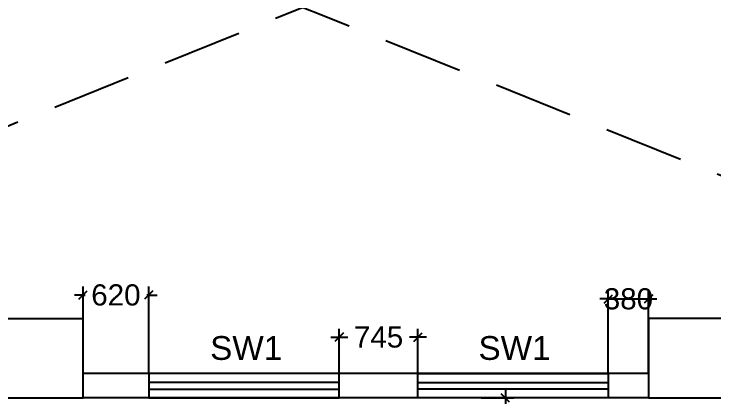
# Model space of a CAD drawing. Extents: x 6345096 to 6738923, y -6490958 to -6305885.
# Drawn here: x 6554024 to 6560650, y -6440579 to -6436948 of the extents above; entities that cross this region are included whole.
import ezdxf
from ezdxf.enums import TextEntityAlignment as Align

# ---------------------------------------------------------------- set-up
doc = ezdxf.new("R2010")
doc.units = 0
doc.header["$LTSCALE"] = 600
doc.header["$MEASUREMENT"] = 0
doc.header["$PDMODE"] = 35
doc.linetypes.add('HIDDEN', pattern=[0.375, 0.25, -0.125])
doc.linetypes.add('HIDDEN2', pattern=[0.1875, 0.125, -0.0625])
doc.layers.get('0').update_dxf_attribs({"linetype": 'CONTINUOUS'})
doc.layers.get('Defpoints').update_dxf_attribs({"linetype": 'CONTINUOUS'})
for name, color, linetype in [('Duct', 8, 'CONTINUOUS'), ('HS', 251, 'CONTINUOUS'), ('joinery', 7, 'CONTINUOUS'), ('LA-column', 3, 'CONTINUOUS'), ('Walls', 7, 'CONTINUOUS'), ('WIN', 151, 'CONTINUOUS'), ('Working Dim', 5, 'CONTINUOUS')]:
    doc.layers.add(name, color=color, linetype=linetype)
doc.styles.add('ari', font='arial.ttf')
doc.dimstyles.new('int. dim', dxfattribs={"dimtxt": 200, "dimasz": 80, "dimexe": 80, "dimexo": 0, "dimgap": 70, "dimtad": 0, "dimdec": 0, "dimzin": 12, "dimdsep": 46, "dimtxsty": 'ari', "dimblk": 'OBLIQUE', "dimcen": 2, "dimdle": 80, "dimclrd": 256, "dimclre": 256, "dimclrt": 6, "dimadec": 0, "dimazin": 0, "dimtfac": 1, "dimtdec": 0, "dimtix": 1, "dimtmove": 2, "dimatfit": 3, "dimfxl": 1, "dimtolj": 1, "dimtzin": 0, "dimlwd": -1, "dimlwe": -1, "dimarcsym": 0})

# ---------------------------------------------------------------- blocks, each defined once
blk = doc.blocks.new('_Oblique')
at = {"color": 0, "linetype": 'ByBlock', "lineweight": -2}
blk.add_line((-0.5, -0.5), (0.5, 0.5), dxfattribs=at)
blk = doc.blocks.new('*D901')
at = {"layer": 'Defpoints', "color": 0, "transparency": 16777216}
for p in [(6558438.4, -6440578.8, 0.7), (6558436.4, -6444293.8, 0.7), (6558668.9, -6444293.8)]:
    blk.add_point(p, dxfattribs=at)
at = {"layer": 'Working Dim', "transparency": 16777216}
for p, q in [((6558668.9, -6440498.8), (6558668.9, -6442067)), ((6558438.4, -6440578.8), (6558748.9, -6440578.8)), ((6558668.9, -6444373.8), (6558668.9, -6442805.6)), ((6558436.4, -6444293.8), (6558748.9, -6444293.8))]:
    blk.add_line(p, q, dxfattribs=at)
at = {"layer": 'Working Dim', "transparency": 16777216, "xscale": 80, "yscale": 80, "zscale": 80}
for p, rotation in [((6558668.9, -6440578.8), 90), ((6558668.9, -6444293.8), 270)]:
    blk.add_blockref('_Oblique', p, dxfattribs=dict(at, rotation=rotation))
at = {"layer": 'Working Dim', "color": 6, "transparency": 16777216, "insert": (6558668.9, -6442436.3), "char_height": 200, "attachment_point": 5, "rotation": 90, "style": 'ari'}
blk.add_mtext('\\A1;3715', dxfattribs=at)
blk = doc.blocks.new('*D902')
at = {"layer": 'Defpoints', "color": 0, "transparency": 16777216}
for p in [(6560021.4, -6439642.3), (6559641.4, -6440348.7, -1), (6560021.4, -6440348.7, 5.1)]:
    blk.add_point(p, dxfattribs=at)
at = {"layer": 'Working Dim', "transparency": 16777216}
for p, q in [((6559641.4, -6440348.7), (6559641.4, -6439562.3)), ((6560021.4, -6440348.7), (6560021.4, -6439562.3)), ((6559641.4, -6439642.3), (6559561.4, -6439642.3)), ((6559641.4, -6439642.3), (6560021.4, -6439642.3)), ((6560021.4, -6439642.3), (6560101.4, -6439642.3))]:
    blk.add_line(p, q, dxfattribs=at)
at = {"layer": 'Working Dim', "transparency": 16777216, "xscale": 80, "yscale": 80, "zscale": 80}
blk.add_blockref('_Oblique', (6559641.4, -6439642.3), dxfattribs=at)
at = {"layer": 'Working Dim', "transparency": 16777216, "xscale": 80, "yscale": 80, "zscale": 80, "rotation": 180}
blk.add_blockref('_Oblique', (6560021.4, -6439642.3), dxfattribs=at)
at = {"layer": 'Working Dim', "color": 6, "transparency": 16777216, "insert": (6559831.4, -6439642.3), "char_height": 200, "attachment_point": 5, "style": 'ari'}
blk.add_mtext('\\A1;380', dxfattribs=at)
blk = doc.blocks.new('*D903')
at = {"layer": 'Defpoints', "color": 0, "transparency": 16777216}
for p in [(6555297.4, -6439605.6), (6554677.4, -6440348.7, 5.1), (6555297.4, -6440348.7, -1)]:
    blk.add_point(p, dxfattribs=at)
at = {"layer": 'Working Dim', "transparency": 16777216}
for p, q in [((6554677.4, -6440348.7), (6554677.4, -6439525.6)), ((6555297.4, -6440348.7), (6555297.4, -6439525.6)), ((6554677.4, -6439605.6), (6554597.4, -6439605.6)), ((6554677.4, -6439605.6), (6554696.3, -6439605.6)), ((6555297.4, -6439605.6), (6555278.6, -6439605.6)), ((6555297.4, -6439605.6), (6555377.4, -6439605.6))]:
    blk.add_line(p, q, dxfattribs=at)
at = {"layer": 'Working Dim', "transparency": 16777216, "xscale": 80, "yscale": 80, "zscale": 80}
blk.add_blockref('_Oblique', (6554677.4, -6439605.6), dxfattribs=at)
at = {"layer": 'Working Dim', "transparency": 16777216, "xscale": 80, "yscale": 80, "zscale": 80, "rotation": 180}
blk.add_blockref('_Oblique', (6555297.4, -6439605.6), dxfattribs=at)
at = {"layer": 'Working Dim', "color": 6, "transparency": 16777216, "insert": (6554987.4, -6439605.6), "char_height": 200, "attachment_point": 5, "style": 'ari'}
blk.add_mtext('\\A1;620', dxfattribs=at)
blk = doc.blocks.new('*D1218')
at = {"layer": 'Defpoints', "color": 0, "transparency": 16777216}
for p in [(6557842.4, -6440003.4), (6557097.4, -6440348.7, -1), (6557842.4, -6440372.2)]:
    blk.add_point(p, dxfattribs=at)
at = {"layer": 'Working Dim', "transparency": 16777216}
for p, q in [((6557097.4, -6440348.7), (6557097.4, -6439923.4)), ((6557842.4, -6440372.2), (6557842.4, -6439923.4)), ((6557017.4, -6440003.4), (6557179.1, -6440003.4)), ((6557922.4, -6440003.4), (6557760.8, -6440003.4))]:
    blk.add_line(p, q, dxfattribs=at)
at = {"layer": 'Working Dim', "transparency": 16777216, "xscale": 80, "yscale": 80, "zscale": 80, "rotation": 180}
blk.add_blockref('_Oblique', (6557097.4, -6440003.4), dxfattribs=at)
at = {"layer": 'Working Dim', "transparency": 16777216, "xscale": 80, "yscale": 80, "zscale": 80}
blk.add_blockref('_Oblique', (6557842.4, -6440003.4), dxfattribs=at)
at = {"layer": 'Working Dim', "color": 6, "transparency": 16777216, "insert": (6557469.9, -6440003.4), "char_height": 200, "attachment_point": 5, "style": 'ari'}
blk.add_mtext('\\A1;745', dxfattribs=at)
blk = doc.blocks.new('A$C2CD672AE')
at = {"layer": 'Walls', "color": 8, "linetype": 'HIDDEN'}
for p, q in [((29702.1, 16075.2), (24358.1, 16075.2)), ((29702.1, 15845.2), (24358.1, 15845.2))]:
    blk.add_line(p, q, dxfattribs=at)

msp = doc.modelspace()

# ---------------------------------------------------------------- linework, layer by layer
at = {"layer": 'Duct', "color": 8, "linetype": 'HIDDEN2', "ltscale": 10}
for p, q in [((6548146.936, -6433418.832, -0.625), (6564845.438, -6440139.546, 0.051)), ((6548146.936, -6440348.798, 1.372), (6564845.438, -6433628.084, 2.048)), ((6548146.936, -6440348.797, 1.372), (6564845.438, -6433628.084, 2.048))]:
    msp.add_line(p, q, dxfattribs=at)
at = {"layer": 'LA-column', "color": 2, "elevation": 5.131}
for points in [[(6553927.527, -6440578.875), (6554677.527, -6440578.875), (6554677.527, -6439828.875), (6553927.527, -6439828.875)], [(6560021.525, -6440578.752), (6560771.525, -6440578.752), (6560771.525, -6439828.752), (6560021.525, -6439828.752)]]:
    msp.add_lwpolyline(points, close=True, dxfattribs=at)
at = {"layer": 'Walls', "linetype": 'Continuous'}
for p, q in [((6560021.438, -6440348.731), (6554677.437, -6440348.731)), ((6560021.438, -6440578.731), (6554677.437, -6440578.731))]:
    msp.add_line(p, q, dxfattribs=at)
at = {"layer": 'WIN', "linetype": 'Continuous', "elevation": -0.971}
for points in [[(6557097.437, -6440348.763), (6555297.437, -6440348.763), (6555297.437, -6440578.763), (6557097.437, -6440578.763)], [(6557841.437, -6440348.763), (6559641.437, -6440348.763), (6559641.437, -6440578.763), (6557841.437, -6440578.763)], [(6557097.437, -6440431.546), (6555297.437, -6440431.546), (6555297.437, -6440495.98), (6557097.437, -6440495.98)], [(6557841.437, -6440431.546), (6559641.437, -6440431.546), (6559641.437, -6440495.98), (6557841.437, -6440495.98)]]:
    msp.add_lwpolyline(points, close=True, dxfattribs=at)

# ---------------------------------------------------------------- block references
at = {"layer": 'HS'}
msp.add_blockref('A$C2CD672AE', (6530319.294, -6456423.902, 8.17), dxfattribs=at)

# ---------------------------------------------------------------- texts
at = {"layer": 'joinery', "style": 'ari'}
for p in [(6556218.861, -6440218.502, -0.971), (6558755.036, -6440218.502, -0.971)]:
    msp.add_text('SW1', height=225, dxfattribs=at).set_placement(p, align=Align.CENTER)

# ---------------------------------------------------------------- dimensions: what is measured, and where the dimension line sits
at = {"layer": 'Working Dim', "color": 6}
for base, p1, p2, picture, middle in [((6555297.437, -6439605.573), (6554677.437, -6440348.731, 5.131), (6555297.437, -6440348.731, -0.971), '*D903', (6554987.437, -6439605.573)), ((6560021.437, -6439642.316), (6559641.437, -6440348.731, -0.971), (6560021.437, -6440348.731, 5.131), '*D902', (6559831.437, -6439642.316)), ((6557842.437, -6440003.445), (6557097.437, -6440348.731, -0.971), (6557842.437, -6440372.191), '*D1218', (6557469.937, -6440003.445))]:
    dim = msp.add_linear_dim(base=base, p1=p1, p2=p2, dimstyle='int. dim', override={"dimtxt": 200, "dimarcsym": 1}, dxfattribs=at)
    dim.commit()
    dim.dimension.update_dxf_attribs({"geometry": picture, "text_midpoint": middle})
dim = msp.add_linear_dim(base=(6558668.851, -6444293.797), p1=(6558438.437, -6440578.798, 0.681), p2=(6558436.437, -6444293.797, 0.681), angle=90, dimstyle='int. dim', override={"dimtxt": 200, "dimarcsym": 1}, dxfattribs=at)
dim.commit()
dim.dimension.update_dxf_attribs({"geometry": '*D901', "text_midpoint": (6558668.851, -6442436.297)})

doc.saveas('drawing.dxf')
